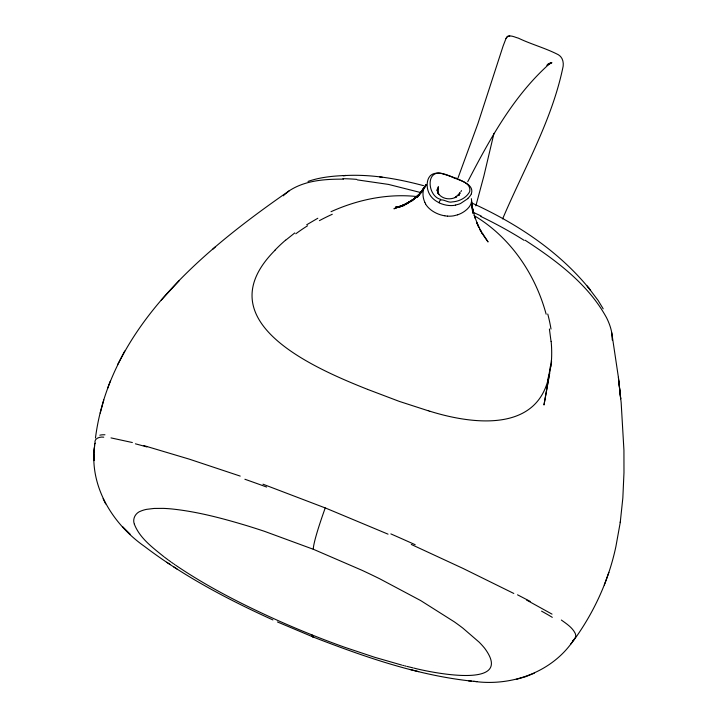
<?xml version="1.0" encoding="UTF-8"?>
<svg xmlns="http://www.w3.org/2000/svg" width="718" height="718" viewBox="0 0 718 718"><rect width="100%" height="100%" fill="white"/><g stroke="black" fill="none" stroke-linecap="round" stroke-linejoin="round"><path stroke-width="1.08" d="M471.349 198.653A12.736 8.607 17.7 0 1 471.412 198.868C472.444 203.571 469.051 207.834 465.551 210.545A37.453 25.327 17.7 0 1 457.59 214.853M612.274 340.072L611.817 333.179A255.105 83.979 21.2 0 0 606.495 317.625C588.168 284.193 556.531 260.697 525.181 240.252M94.749 443.257L94.067 453.237L94.713 443.616M94.336 447.637C89.831 487.199 112.914 524.239 144.48 546.398C183.889 576.33 227.965 599.539 272.921 619.93M551.307 360.589L550.724 366.763M572.56 640.941L574.921 638.679C594.648 611.117 608.891 579.623 615.918 546.443L620.226 522.587L622.838 497.978L623.978 472.65L623.933 450.222L621.16 402.61L618.395 377.282L611.745 332.739M620.226 522.587L620.325 521.771M95.458 438.052C109.621 327.462 203.14 250.51 289.174 190.826C305.078 180.326 325.012 179.042 343.527 179.15M551.621 361.639L543.975 405.006L549.674 373.234M471.34 193.842C474.472 184.75 461.961 181.376 456.442 178.199M427.488 181.528C426.393 187.281 428.116 193.564 432.191 197.809C434.148 199.873 436.562 201.489 439.129 202.718C440.125 195.996 447.565 203.553 452.232 201.911C459.125 201.498 466.404 197.917 469.698 191.634C471.636 181.816 457.366 180.065 450.877 176.511M493.975 133.342L483.896 175.955L475.863 205.86M458.721 195.592L459.816 192.55M100.242 413.074L103.787 399.944M459.17 194.192L458.685 195.413L460.067 193.043L454.97 197.656L456.872 196.526C450.733 200.726 440.78 199.146 437.549 192.074L438.734 194.425L437.549 188.834L437.54 191.93L438.258 187.874L437.038 190.8M548.058 379.876C534.219 433.062 469.823 423.692 429.956 411.261M604.305 585.008L608.873 572.354M110.249 381.249L107.583 388.357M458.129 177.633L477.946 123.532L503.094 46.078L506.019 38.476L507.599 36.394C511.261 34.967 514.941 37.318 518.441 38.18C531.491 44.435 545.68 48.124 558.496 54.819C562.4 57.09 563.693 61.847 563.172 66.101C552.277 120.014 523.907 168.631 502.627 218.882M436.948 190.144L438.411 186.447M467.723 181.726C489.891 138.942 513.926 95.063 550.491 62.915L546.901 65.32L551.909 62.699L547.996 63.974M124.726 351.039L117.617 364.564M460.884 191.616L461.53 190.611M425.038 186.222L417.311 197.387L426.133 184.759C421.996 189.597 422.31 196.831 424.859 202.35M507.034 36.86L506.019 38.476M426.133 184.759L417.894 196.391L426.241 185.181M426.259 185.145L419.303 194.416L420.147 193.456M473.647 681.319C512.472 686.875 554.843 671.294 575.63 636.974C575.908 635.699 575.63 634.362 575.118 633.186C572.201 627.388 566.457 623.727 561.35 620.038M570.657 644.19L574.355 639.415M179.455 280.415L161.272 300.079M283.484 195.799L284.041 195.206M275.003 250.277C204.648 321.027 313.407 367.796 367.374 389.291M284.902 194.336L289.174 190.826M467.939 198.572L460.714 203.391A31.664 19.898 15.8 0 1 459.098 204.1L455.562 205.052M212.456 249.514L215.319 246.938M421.089 192.523L411.261 201.372L422.148 191.643L412.572 200.107L415.623 197.755L404.799 204.774L417.346 196.732L404.799 204.774M285.647 240.225L294.784 232.928M306.703 224.761L317.823 218.254M406.909 203.418L409.143 202.18L398.661 207.412L411.459 201.076L401.407 206.039L404.216 204.818L393.931 208.785L407.061 203.724L397.26 207.475M331.016 211.702C357.6 199.694 387.19 193.465 416.359 196.49M534.282 673.206L525.621 676.706L516.359 679.345M457.339 214.906L453.686 215.822A22.168 14.961 17.6 0 1 449.495 216.181L447.449 216.136M308.022 181.421C320.219 177.166 333.206 175.964 346.04 175.47L343.231 175.659C370.317 173.891 397.449 178.674 423.548 185.657M400.626 206.299L404.037 205.267L395.331 207.717L402.322 206.003M507.599 36.394L509.753 35.9M404.27 205.599L395.483 207.143L401.963 206.003M400.141 206.317L402.017 206.075M397.269 206.901L400.482 206.784M103.742 437.181C99.748 436.463 93.466 438.617 95.225 443.356M357.331 179.886L388.51 184.418L421.188 192.675M312.662 636.839C363.936 656.647 416.655 675.171 471.6 681.122M468.441 680.835L476.887 681.597M382.461 177.265L379.571 176.906M111.003 437.899L132.354 442.53M444.81 215.822L442.997 215.472A21.711 14.692 17.6 0 1 425.478 203.867M413.774 668.054C429.319 672.138 515.829 690.384 484.704 648.318A201.785 40.28 22.7 0 0 479.13 642.152L462.877 628.133A193.429 38.61 22.7 0 0 454.306 621.833L420.667 600.562L379.741 578.798A192.128 38.35 22.7 0 0 361.971 570.28L313.784 549.45L264.547 531.347A192.128 38.35 22.7 0 0 246.741 525.648C222.239 518.279 197.342 511.638 171.835 508.963A193.429 38.61 22.7 0 0 163.183 508.38L154.11 508.443L146.732 509.331A201.785 40.28 22.7 0 0 141.06 511.001C135.63 512.67 132.247 518.71 134.32 524.095M412.823 667.83L407.043 666.421M443.446 173.882C438.59 172.275 431.572 172.715 429.095 177.319A30.587 19.539 15.2 0 0 427.488 181.537M406.074 666.178L404.602 665.801M410.409 669.535L418.72 671.635M402.636 665.299L403.624 665.55M401.64 665.039L374.572 657.257L345.098 647.421A189.83 37.892 22.7 0 1 279.23 621.097C243.465 605.05 208.247 587.342 175.757 565.281M143.618 445.528L189.274 459.143L240.216 476.097M429.84 411.226L428.377 410.804M428.143 410.741L399.253 401.38L367.598 389.38M262.959 484.192L326.196 508.308L388.043 534.165M312.536 636.749L277.444 621.95M456.433 178.441L446.381 174.698A34.572 22.949 17.5 0 0 443.455 173.801M472.076 203.113C516.915 223.531 559.546 251.524 590.582 290.314L587.091 285.89M411.297 544.459L463.038 568.432L513.801 593.454M472.579 212.025L481.257 216.055M440.672 199.371C426.905 196.158 425.182 167.114 444.038 174.268A46.428 28.828 18.2 0 1 450.868 176.529M526.581 600.06L552.016 614.123M474.051 215.562C510.166 236.958 535.332 274.025 546.138 314.197M166.729 562.257L170.346 564.617M173.684 566.834L177.104 569.06M175.012 564.77L173.918 564.007M173.191 563.504L171.746 562.49M171.037 561.988L168.945 560.48M168.263 559.977L164.61 557.267M163.964 556.773C152.647 547.574 139.795 538.231 134.347 524.185M481.347 233L482.918 234.23M122.464 526.509L130.102 534.111M588.239 287.379L598.112 300.429L603.183 308.803M483.241 235.172L488.078 241.948L479.741 229.141L481.257 231.878L476.716 222.634L478.852 227.435L474.625 216.558M425.621 203.84L424.948 202.548M438.061 193.097L438.734 194.425M103.105 498.66L105.654 503.91M475.244 218.523L472.453 208.328L472.731 209.755L471.645 202.844L472.803 210.455L471.744 203.382M549.405 328.997L551.029 341.337M471.52 202.297L472.731 209.755M618.395 377.282L620.675 398.849L618.799 380.953M471.834 204.451L472.749 213.183L471.609 200.618M94.076 460.157L94.049 454.494L94.085 460.606M342.926 178.692A216.656 67.941 24.1 0 1 356.702 179.365M447.449 216.127A20.58 13.893 17.6 0 1 445.088 215.858M313.622 636.561A75.964 5.977 -68.2 0 1 312.151 634.981M313.281 549.243A75.964 5.968 -68.2 0 1 325.236 507.922M390.852 533.905A255.393 27.176 22.4 0 1 415.183 544.72M517.525 594.818A263.937 16.056 23.4 0 1 530.18 601.424M541.56 611.153A269.609 27.67 19.5 0 1 552.304 617.336M99.811 435.198A269.609 27.06 26.1 0 1 104.954 434.776M135.397 443.814A263.937 16.496 20.6 0 1 146.885 446.928M244.892 479.247A255.393 24.69 21.9 0 1 266.638 487.037M455.616 205.142A19.251 12.637 17.8 0 1 439.12 202.835M471.367 193.851A32.481 20.912 19.4 0 1 467.759 198.446M480.791 216.432A151.022 44.633 23.2 0 1 524.14 240.342M547.771 314.044A141.94 111.173 58.2 0 1 551.002 329.059M551.155 341.364A118.739 88.817 60.5 0 1 551.451 360.642M550.266 366.566A100.071 75.13 60.2 0 1 547.708 379.669M274.913 250.241A118.021 79.384 -23.8 0 1 285.567 240.171M295.789 233.79A138.107 94.202 -23.4 0 1 307.582 225.757M319.402 220.641A152.153 112.277 -22 0 1 332.281 214.278"/></g></svg>
